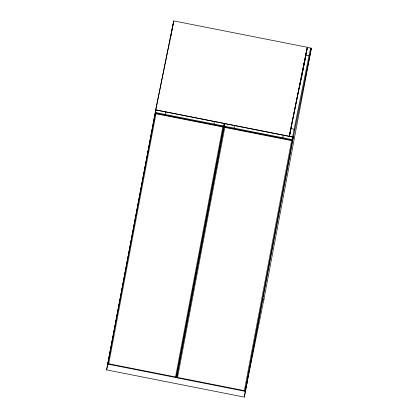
<?xml version="1.0" encoding="UTF-8"?>
<svg xmlns="http://www.w3.org/2000/svg" width="418" height="418" viewBox="0 0 418 418"><rect width="100%" height="100%" fill="white"/><g stroke="black" fill="none" stroke-linecap="round" stroke-linejoin="round"><path stroke-width="0.63" d="M247.163 382.015L244.274 397.1L106.632 369.904L155.726 109.856L173.752 20.9L307.261 47.281L289.235 136.237L155.726 109.856M108.476 360.985L107.844 364.104L176.271 377.626L224.325 123.535L155.898 110.012L106.632 369.904M107.969 363.482L155.898 110.012M169.708 42.291L169.954 41.011M170.554 37.803L173.752 20.9M175.487 377.47L223.034 125.875M176.271 377.626L223.818 126.032L155.391 112.51M176.652 377.762L224.706 123.676L293.133 137.193L245.079 391.285L176.652 377.762L177.284 374.643M177.441 377.919L224.988 126.325M289.538 136.273L290.991 128.592L294.136 129.214M300.108 84.948L300.349 83.668M300.955 80.46L302.653 71.483M302.893 70.198L304.226 63.144M304.435 62.261L305.804 54.805M306.007 53.922L306.284 52.24M306.493 51.357L306.734 50.076L306.399 51.68M306.854 49.434L307.058 48.357M301.498 78.291L301.984 75.726M302.224 74.446L305.856 55.239L309.001 55.86M305.015 60.244L305.26 58.964M306.227 53.838L306.833 50.641M307.073 49.361L307.314 48.08M244.295 391.128L291.717 140.161M244.274 397.1L293.467 136.545L292.684 136.388M263.821 299.81L311.368 48.216L307.439 47.438L289.413 136.393L293.342 137.172L311.368 48.216M155.318 112.008L173.345 23.053M156.18 112.667L108.633 364.261L108.758 363.634M108.257 361.063L111.778 343.549M112.019 342.504L112.688 339.071M165.225 114.454L165.732 111.956M213.99 124.089L214.497 121.591M224.325 123.535L223.693 126.654L155.266 113.137M224.706 123.676L224.074 126.795L292.501 140.317L293.133 137.193M234.033 128.112L234.54 125.614M282.798 137.747L283.305 135.249M289.219 136.467L291.555 124.951M291.811 123.671L293.237 116.627M293.499 115.347L299.074 87.832M299.335 86.552L300.37 81.432M301.017 78.229L304.523 60.95M305.171 57.752L306.206 52.631M291.842 139.534L291.623 140.636L224.769 127.427M292.558 137.015L310.584 48.06M245.079 391.285L245.711 388.165M245.92 388.139L263.946 299.183M310.454 48.681L311.243 48.838M310.564 49.199L311.154 49.319M223.672 125.515L224.947 125.766M224.2 126.173L292.626 139.69M155.961 113.769L222.815 126.978M216.587 162.268L217.867 162.518M216.179 164.42L217.459 164.671M263.324 299.215L263.91 299.33M108.722 363.78L175.576 376.989M177.53 377.444L244.384 390.652"/></g></svg>
